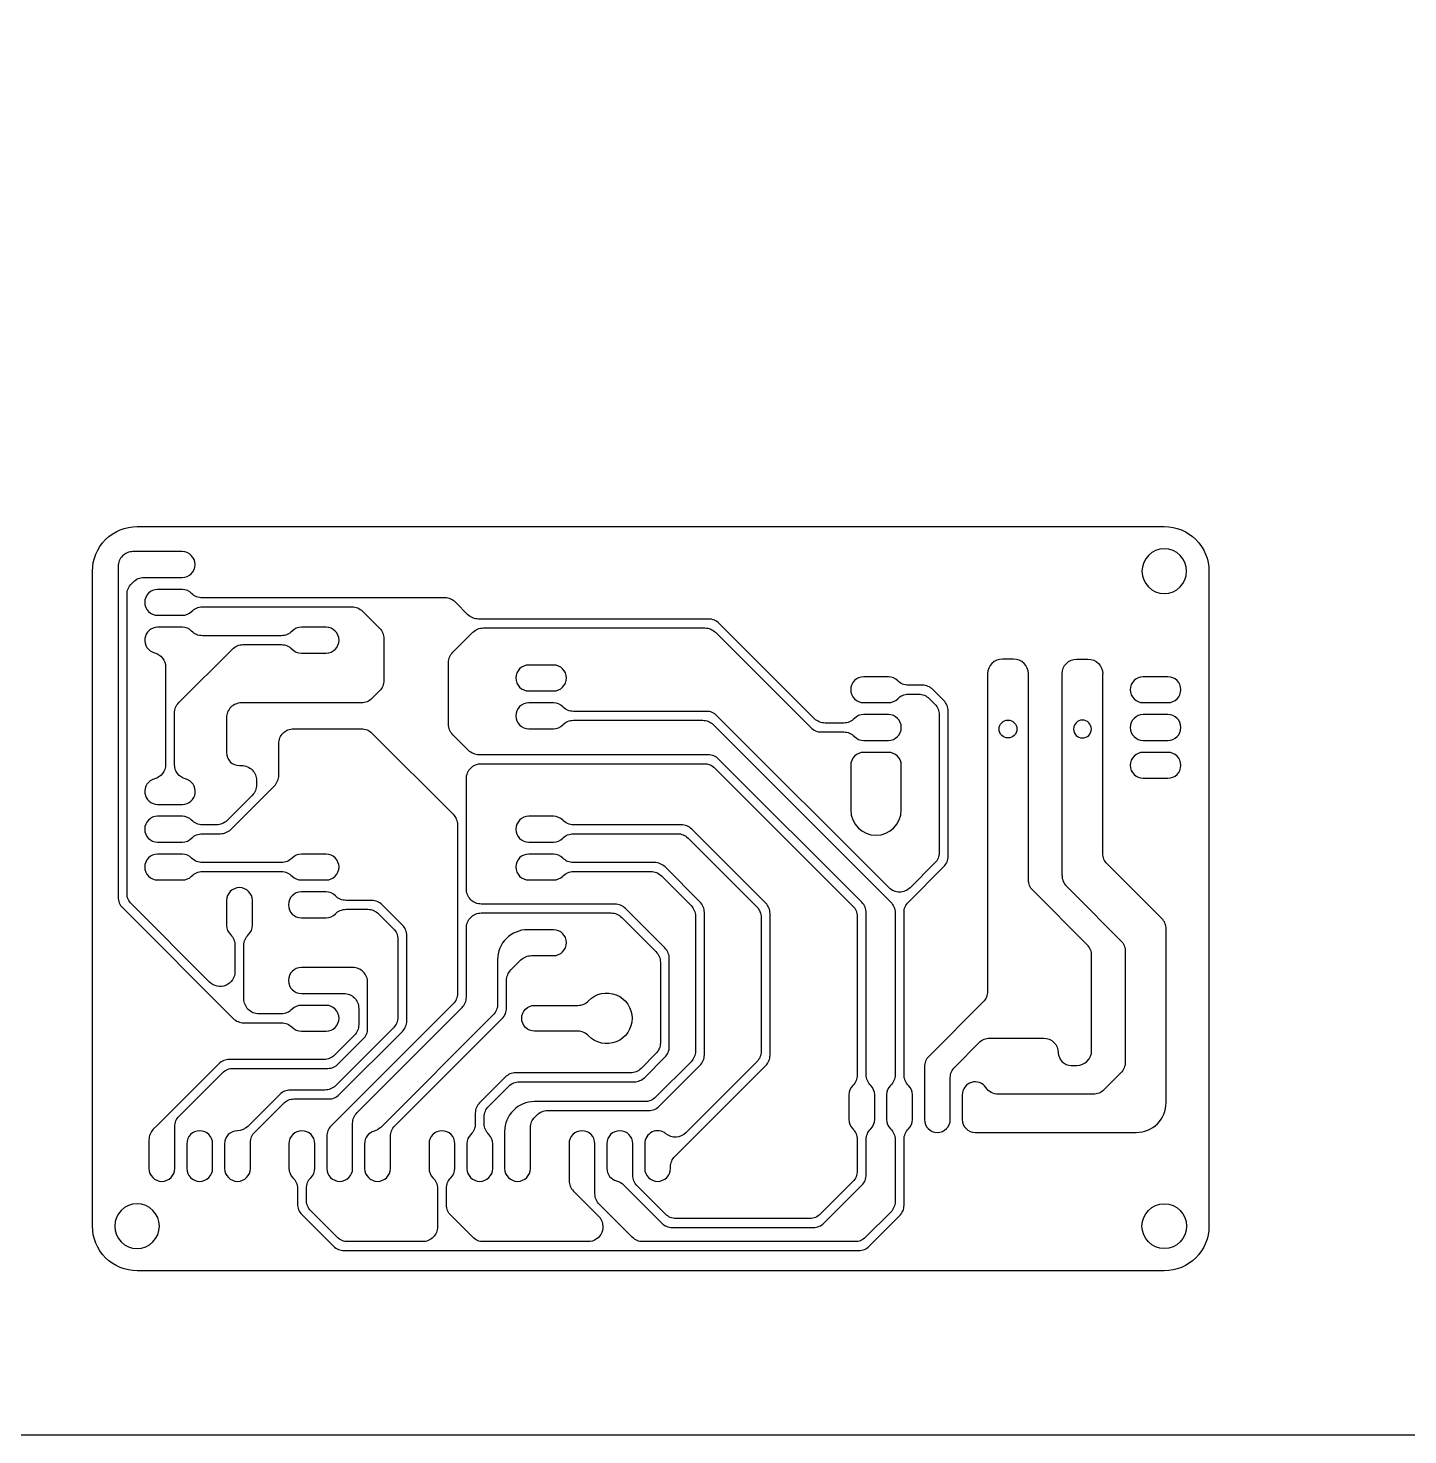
# Model space of a CAD drawing. Extents: x -88 to 248, y 207 to 396.
# Drawn here: x 4.7 to 97.4, y 207 to 301.5 of the extents above; entities that cross this region are included whole.
import ezdxf

# ---------------------------------------------------------------- set-up
doc = ezdxf.new("R2010")
doc.units = 0
for name, color, linetype in [('DEFAULT', 7, 'CONTINUOUS'), ('PCB$HOLES', 12, 'CONTINUOUS'), ('PCB$TRACES', 41, 'CONTINUOUS')]:
    doc.layers.add(name, color=color, linetype=linetype)

msp = doc.modelspace()

# ---------------------------------------------------------------- linework, layer by layer
at = {"layer": 'DEFAULT'}
msp.add_lwpolyline([(-88, 207), (248, 207), (248, 396), (-88, 396)], close=True, dxfattribs=at)
at = {"layer": 'PCB$HOLES'}
msp.add_lwpolyline([(81, 218.02), (12, 218.02, -0.414214), (9, 221.02), (9, 265.02, -0.414214), (12, 268.02), (81, 268.02, -0.414214), (84, 265.02), (84, 221.02, -0.414214)], format="xyb", close=True, dxfattribs=at)
at = {"layer": 'PCB$HOLES', "extrusion": (0, 0, -1)}
for centre in [(-81, 265.02), (-12, 221.02)]:
    msp.add_circle(centre, 1.5, dxfattribs=at)
at = {"layer": 'PCB$HOLES'}
msp.add_circle((81, 221.02), 1.5, dxfattribs=at)
at = {"layer": 'PCB$TRACES'}
for p, q in [((75.131, 259.114), (75.869, 259.114)), ((74.13, 244.567), (74.131, 258.114)), ((74.923, 243.36), (74.423, 243.86)), ((34.593, 219.379), (45.43, 219.379))]:
    msp.add_line(p, q, dxfattribs=at)
for points in [[(10.721, 265.333), (10.721, 243.127, 0.198912), (11.014, 242.42), (18.457, 234.977, 0.198912), (19.164, 234.684), (21.69, 234.684, -0.203124), (22.409, 234.379, 0.203124), (23.033, 234.115), (24.693, 234.115, 1), (24.693, 235.853), (23.033, 235.853, 0.203124), (22.409, 235.588, -0.203124), (21.69, 235.284), (20.175, 235.284, -0.414214), (19.175, 236.284), (19.175, 239.888, -0.203124), (19.479, 240.607, 0.203124), (19.744, 241.231), (19.744, 242.891, 1), (18.006, 242.891), (18.006, 241.231, 0.203124), (18.27, 240.607, -0.203124), (18.575, 239.888), (18.575, 238.122, -0.668179), (16.867, 237.415), (11.614, 242.669, -0.198912), (11.321, 243.376), (11.321, 263.46, -0.198912), (11.614, 264.168), (11.748, 264.302, -0.198912), (12.455, 264.595), (15.026, 264.595, 1), (15.026, 266.333), (11.721, 266.333, 0.414214)], [(19.729, 249.959), (18.046, 248.277, -0.198912), (17.339, 247.984), (16.383, 247.984, -0.207618), (15.664, 248.288, 0.203124), (15.04, 248.553), (13.38, 248.553, 1), (13.38, 246.815), (15.04, 246.815, 0.198636), (15.664, 247.079, -0.203124), (16.383, 247.384), (17.588, 247.384, 0.198912), (18.295, 247.677), (21.221, 250.603, 0.198912), (21.514, 251.31), (21.514, 253.435, -0.414214), (22.514, 254.435), (27.064, 254.435, -0.198912), (27.771, 254.142), (33.224, 248.689, -0.198912), (33.517, 247.982), (33.517, 236.654, -0.198912), (33.224, 235.947), (25.034, 227.756, 0.198912), (24.741, 227.049), (24.741, 224.9, 1), (26.479, 224.9), (26.479, 227.939, -0.198912), (26.772, 228.646), (33.824, 235.698, 0.198912), (34.117, 236.405), (34.117, 241.058, -0.414214), (35.117, 242.058), (43.843, 242.058, -0.198912), (44.551, 241.765), (46.855, 239.461, -0.198912), (47.148, 238.753), (47.148, 233.325, -0.198912), (46.855, 232.618), (45.85, 231.613, -0.198912), (45.142, 231.32), (37.428, 231.32, 0.198912), (36.721, 231.027), (35.01, 229.316, 0.198912), (34.717, 228.609), (34.717, 227.903, -0.207618), (34.412, 227.184, 0.203124), (34.148, 226.56), (34.148, 224.9, 1), (35.886, 224.9), (35.886, 226.56, 0.198636), (35.621, 227.184, -0.203124), (35.317, 227.903), (35.317, 228.36, -0.198912), (35.61, 229.067), (36.969, 230.427, -0.198912), (37.676, 230.72), (45.391, 230.72, 0.198912), (46.098, 231.013), (47.455, 232.37, 0.198912), (47.748, 233.077), (47.748, 239.002, 0.198912), (47.455, 239.709), (44.799, 242.365, 0.198912), (44.092, 242.658), (35.117, 242.658, -0.414214), (34.117, 243.658), (34.117, 251.087, -0.414214), (35.117, 252.087), (50.107, 252.087, -0.198912), (50.814, 251.794), (60.082, 242.526, -0.198912), (60.375, 241.819), (60.375, 231.186, -0.207618), (60.07, 230.468, 0.203124), (59.806, 229.844), (59.806, 228.184, 0.198636), (60.07, 227.559, -0.203124), (60.375, 226.841), (60.375, 224.726, -0.198912), (60.082, 224.019), (57.891, 221.828, -0.198912), (57.184, 221.535), (48.195, 221.535, -0.198912), (47.488, 221.828), (45.586, 223.731, -0.198912), (45.293, 224.438), (45.293, 226.56, 1), (43.555, 226.56), (43.555, 224.9, 0.343414), (44.211, 224.057, -0.135262), (44.673, 223.795), (47.24, 221.228, 0.198912), (47.947, 220.935), (57.432, 220.935, 0.198912), (58.14, 221.228), (60.682, 223.77, 0.198912), (60.975, 224.477), (60.975, 226.841, -0.207618), (61.279, 227.559, 0.203124), (61.544, 228.184), (61.544, 229.844, 0.198636), (61.279, 230.468, -0.203124), (60.975, 231.186), (60.975, 242.068, 0.198912), (60.682, 242.775), (51.063, 252.394, 0.198912), (50.356, 252.687), (34.972, 252.687, -0.198912), (34.265, 252.98), (33.209, 254.035, -0.198912), (32.917, 254.743), (32.917, 258.866, -0.198912), (33.209, 259.573), (34.548, 260.912, -0.198912), (35.255, 261.205), (50.145, 261.205, -0.198912), (50.853, 260.912), (57.254, 254.51, 0.198912), (57.961, 254.218), (59.462, 254.218, -0.207618), (60.181, 253.913, 0.203124), (60.805, 253.649), (62.465, 253.649, 1), (62.465, 255.387), (60.805, 255.387, 0.198636), (60.181, 255.122, -0.203124), (59.462, 254.818), (58.209, 254.818, -0.198912), (57.502, 255.11), (51.101, 261.512, 0.198912), (50.394, 261.805), (34.93, 261.805, -0.198912), (34.223, 262.097), (33.39, 262.931, 0.198957), (32.683, 263.224), (16.383, 263.224, -0.207618), (15.664, 263.528, 0.203124), (15.04, 263.793), (13.38, 263.793, 1), (13.38, 262.055), (15.04, 262.055, 0.198636), (15.664, 262.319, -0.203124), (16.383, 262.624), (26.433, 262.624, -0.198912), (27.14, 262.331), (28.282, 261.188, -0.198912), (28.575, 260.481), (28.575, 257.683, -0.198912), (28.282, 256.976), (27.771, 256.466, -0.198912), (27.064, 256.173), (19.006, 256.173, 0.414214), (18.006, 255.173), (18.006, 252.831, 0.414214), (18.875, 251.962), (19.022, 251.962, -0.414214), (20.022, 250.962), (20.022, 250.666, -0.198912)], [(13.91, 258.575), (13.91, 252.033, -0.34157), (13.162, 251.065, 0.880337), (13.38, 249.355), (15.04, 249.355, 0.880337), (15.259, 251.065, -0.34157), (14.51, 252.033), (14.51, 255.481, -0.198912), (14.803, 256.188), (18.405, 259.791, -0.198912), (19.112, 260.084), (21.69, 260.084, -0.203124), (22.409, 259.779, 0.203124), (23.033, 259.515), (24.693, 259.515, 1), (24.693, 261.253), (23.033, 261.253, 0.203124), (22.409, 260.988, -0.203124), (21.69, 260.684), (16.383, 260.684, -0.203124), (15.664, 260.988, 0.203124), (15.04, 261.253), (13.38, 261.253, 0.880337), (13.162, 259.543, -0.34157)], [(76.119, 232.821), (76.12, 239.21, 0.198937), (75.827, 239.917), (72.163, 243.581, -0.1989), (71.87, 244.288), (71.869, 258.114, 0.414199), (70.869, 259.114), (70.131, 259.114, 0.414202), (69.131, 258.114), (69.13, 236.795, -0.198902), (68.837, 236.088), (65.178, 232.428, 0.198979), (64.885, 231.721), (64.886, 228.184, 1), (66.624, 228.184), (66.625, 231, -0.198831), (66.918, 231.707), (68.567, 233.357, -0.198912), (69.275, 233.65), (72.881, 233.65, -0.407955), (73.881, 232.671, 0.406916), (74.75, 231.821), (75.119, 231.821, 0.414186)], [(38.307, 256.975), (39.967, 256.975, 1), (39.967, 258.713), (38.307, 258.713, 1)], [(81.245, 257.927), (79.585, 257.927, 1), (79.585, 256.189), (81.245, 256.189, 1)], [(81.245, 255.387), (79.585, 255.387, 1), (79.585, 253.649), (81.245, 253.649, 1)], [(81.245, 252.847), (79.585, 252.847, 1), (79.585, 251.109), (81.245, 251.109, 1)], [(54.516, 232.512), (54.516, 242.014, 0.198912), (54.223, 242.721), (49.253, 247.691, 0.198912), (48.546, 247.984), (41.31, 247.984, -0.203124), (40.591, 248.288, 0.203124), (39.967, 248.553), (38.307, 248.553, 1), (38.307, 246.815), (39.967, 246.815, 0.203124), (40.591, 247.079, -0.203124), (41.31, 247.384), (48.298, 247.384, -0.198912), (49.005, 247.091), (53.623, 242.472, -0.198912), (53.916, 241.765), (53.916, 232.76, -0.198912), (53.623, 232.053), (48.863, 227.292, -0.386972), (47.518, 227.229, 0.634743), (46.095, 226.56), (46.095, 224.9, 1), (47.833, 224.9), (47.833, 225, -0.198912), (48.126, 225.707), (54.223, 231.805, 0.198912)], [(22.409, 244.539, 0.203124), (23.033, 244.275), (24.693, 244.275, 1), (24.693, 246.013), (23.033, 246.013, 0.203124), (22.409, 245.748, -0.203124), (21.69, 245.444), (16.383, 245.444, -0.203124), (15.664, 245.748, 0.203124), (15.04, 246.013), (13.38, 246.013, 1), (13.38, 244.275), (15.04, 244.275, 0.203124), (15.664, 244.539, -0.203124), (16.383, 244.844), (21.69, 244.844, -0.203124)], [(36.688, 227.386), (36.688, 224.9, 1), (38.426, 224.9), (38.426, 227.643, -0.198912), (38.719, 228.35), (38.862, 228.493, -0.198912), (39.569, 228.786), (46.365, 228.786, 0.198912), (47.072, 229.079), (49.81, 231.817, 0.198912), (50.103, 232.524), (50.103, 242.096, 0.198912), (49.81, 242.803), (47.463, 245.151, 0.198912), (46.756, 245.444), (41.31, 245.444, -0.203124), (40.591, 245.748, 0.203124), (39.967, 246.013), (38.307, 246.013, 1), (38.307, 244.275), (39.967, 244.275, 0.203124), (40.591, 244.539, -0.203124), (41.31, 244.844), (46.507, 244.844, -0.198912), (47.214, 244.551), (49.21, 242.555, -0.198912), (49.503, 241.848), (49.503, 232.773, -0.198912), (49.21, 232.066), (46.824, 229.679, -0.198912), (46.117, 229.386), (38.688, 229.386, 0.414214)], [(29.82, 241.25), (28.46, 242.611, 0.198912), (27.753, 242.904), (26.036, 242.904, -0.203124), (25.317, 243.208, 0.203124), (24.693, 243.473), (23.033, 243.473, 1), (23.033, 241.735), (24.693, 241.735, 0.203124), (25.317, 241.999, -0.203124), (26.036, 242.304), (27.504, 242.304, -0.198912), (28.211, 242.011), (29.22, 241.002, -0.198912), (29.513, 240.295), (29.513, 235.058, -0.198912), (29.22, 234.351), (25.325, 230.456, -0.198912), (24.618, 230.163), (22.29, 230.163, 0.198912), (21.583, 229.87), (19.434, 227.722, -0.196653), (18.736, 227.429, 0.411668), (17.874, 226.56), (17.874, 224.9, 1), (19.612, 224.9), (19.612, 226.637, -0.198912), (19.905, 227.344), (21.831, 229.27, -0.198912), (22.538, 229.563), (24.867, 229.563, 0.198912), (25.574, 229.856), (29.82, 234.103, 0.198912), (30.113, 234.81), (30.113, 240.543, 0.198912)], [(36.217, 238.933), (36.217, 235.926, -0.198912), (35.924, 235.218), (28.361, 227.655, -0.129831), (27.919, 227.398, 0.337458), (27.281, 226.56), (27.281, 224.9, 1), (29.019, 224.9), (29.019, 227.05, -0.198912), (29.312, 227.757), (36.524, 234.97, 0.198912), (36.817, 235.677), (36.817, 237.523, -0.198912), (37.11, 238.23), (37.782, 238.902, -0.198912), (38.489, 239.195), (39.967, 239.195, 1), (39.967, 240.933), (38.217, 240.933, 0.414214)], [(27.487, 234.301), (27.487, 237.393, 0.414214), (26.487, 238.393), (23.033, 238.393, 1), (23.033, 236.655), (25.887, 236.655, -0.414214), (26.887, 235.655), (26.887, 234.549, -0.198912), (26.594, 233.842), (25.267, 232.515, -0.198912), (24.56, 232.222), (18.198, 232.222, 0.198912), (17.491, 231.929), (13.363, 227.801), (13.087, 227.525, 0.198912), (12.794, 226.818), (12.794, 224.9, 1), (14.532, 224.9), (14.532, 227.707, -0.198912), (14.825, 228.415), (17.739, 231.329, -0.198912), (18.447, 231.622), (24.808, 231.622, 0.198912), (25.515, 231.915), (27.194, 233.594, 0.198912)], [(41.605, 234.115), (38.703, 234.115, -1), (38.703, 235.853), (41.605, 235.853, 0.204239), (42.326, 236.16, -2.485887), (42.326, 233.807, 0.204239)], [(15.334, 226.56), (15.334, 224.9, 1), (17.072, 224.9), (17.072, 226.56, 1)]]:
    msp.add_lwpolyline(points, format="xyb", close=True, dxfattribs=at)
for points in [[(74.923, 243.36), (78.087, 240.196, -0.198925), (78.38, 239.489), (78.38, 232.032, -0.1989), (78.087, 231.325), (76.939, 230.176, -0.198912), (76.232, 229.884), (69.848, 229.884, -0.250201), (69.017, 230.327, 0.741234), (67.426, 229.844), (67.426, 228.184, 0.414214), (68.295, 227.315), (79.12, 227.315, 0.414228), (81.12, 229.315), (81.12, 240.987, 0.1989), (80.827, 241.694), (77.163, 245.358, -0.1989), (76.87, 246.065), (76.869, 258.114)], [(45.306, 219.379), (60.474, 219.379, 0.198912), (61.181, 219.672), (63.222, 221.713, 0.198912), (63.515, 222.42), (63.515, 226.841, -0.203124), (63.819, 227.559, 0.203124), (64.084, 228.184), (64.084, 229.844, 0.203124), (63.819, 230.468, -0.203124), (63.515, 231.186), (63.515, 242.084, -0.198912), (63.808, 242.791), (66.188, 245.172, 0.198912), (66.481, 245.879), (66.481, 255.624, 0.198912), (66.188, 256.332), (65.455, 257.065, 0.198912), (64.748, 257.358), (63.808, 257.358, -0.203124), (63.089, 257.662, 0.203124), (62.465, 257.927), (60.805, 257.927, 1), (60.805, 256.189), (62.465, 256.189, 0.203124), (63.089, 256.453, -0.203124), (63.808, 256.758), (64.499, 256.758, -0.198912), (65.206, 256.465), (65.588, 256.083, -0.198912), (65.881, 255.376), (65.881, 246.127, -0.198912), (65.588, 245.42), (63.922, 243.754, -0.414214), (62.508, 243.754), (50.951, 255.311, 0.198912), (50.244, 255.604), (41.31, 255.604, -0.203124), (40.591, 255.908, 0.203124), (39.967, 256.173), (38.307, 256.173, 1), (38.307, 254.435), (39.967, 254.435, 0.203124), (40.591, 254.699, -0.203124), (41.31, 255.004), (49.995, 255.004, -0.198912), (50.702, 254.711), (62.622, 242.791, -0.198912), (62.915, 242.084), (62.915, 231.186, -0.203124), (62.61, 230.468, 0.203124), (62.346, 229.844), (62.346, 228.184, 0.203124), (62.61, 227.559, -0.203124), (62.915, 226.841), (62.915, 222.668, -0.198912), (62.622, 221.961), (60.933, 220.272, -0.198912), (60.226, 219.979), (45.968, 219.979, -0.198912), (45.261, 220.272), (43.046, 222.488, -0.198912), (42.753, 223.195), (42.753, 226.56, 1), (41.015, 226.56), (41.015, 224.084, 0.198912), (41.308, 223.377), (42.998, 221.686, -0.668179), (42.291, 219.979), (35.255, 219.979, -0.198912), (34.548, 220.272), (33.07, 221.751, -0.198912), (32.777, 222.458), (32.777, 223.557, -0.203124), (33.081, 224.276, 0.203124), (33.346, 224.9), (33.346, 226.56, 1), (31.608, 226.56), (31.608, 224.9, 0.203124), (31.872, 224.276, -0.203124), (32.177, 223.557), (32.177, 221.795)], [(59.936, 248.977, 1), (63.334, 248.977), (63.334, 251.978, 0.414214), (62.465, 252.847), (60.805, 252.847, 0.414214), (59.936, 251.978), (59.936, 248.977), (59.936, 248.977)], [(32.177, 221.795), (32.177, 220.979, -0.414214), (31.177, 219.979), (26.149, 219.979, -0.198912), (25.442, 220.272), (23.663, 222.051, -0.198912), (23.37, 222.758), (23.37, 223.557, -0.203124), (23.675, 224.276, 0.203124), (23.939, 224.9), (23.939, 226.56, 1), (22.201, 226.56), (22.201, 224.9, 0.203124), (22.466, 224.276, -0.203124), (22.77, 223.557), (22.77, 222.509, 0.198912), (23.063, 221.802), (25.193, 219.672, 0.198912), (25.9, 219.379), (34.717, 219.379)]]:
    msp.add_lwpolyline(points, format="xyb", dxfattribs=at)
msp.add_circle((70.5, 254.415), 0.6, dxfattribs=at)
at = {"layer": 'PCB$TRACES', "extrusion": (0, 0, -1)}
msp.add_circle((-75.5, 254.415), 0.6, dxfattribs=at)
for centre, start, end in [((-75.131, 258.114), 0.00281, 90), ((-75.869, 258.114), 90, 179.99719)]:
    msp.add_arc(centre, 1, start, end, dxfattribs=at)
at = {"layer": 'PCB$TRACES'}
for centre, radius, start, end in [((75.13, 244.567), 1, 179.99719, 225), ((44.382, 234.984), 0.869, 0, 0.00003)]:
    msp.add_arc(centre, radius, start, end, dxfattribs=at)

doc.saveas('drawing.dxf')
